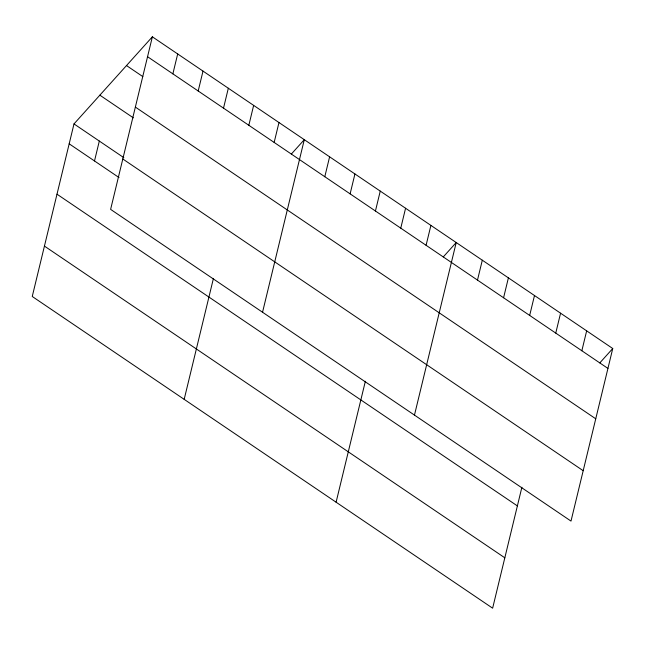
<?xml version="1.0" encoding="UTF-8"?>
<svg xmlns="http://www.w3.org/2000/svg" width="645" height="645" viewBox="0 0 645 645"><rect width="100%" height="100%" fill="white"/><g stroke="black" fill="none" stroke-linecap="round" stroke-linejoin="round"><path stroke-width="0.97" d="M152.365 36.813L110.617 209.375L571.002 521.087L612.75 348.518L152.365 36.813L73.998 123.913L32.25 296.482L492.635 608.187L521.894 487.249M94.501 160.96L99.322 141.062M172.868 73.852L177.689 53.954M198.192 91.001L203.006 71.103M223.517 108.142L228.33 88.244M248.833 125.291L253.646 105.385M184.18 399.344L213.439 278.398M274.157 142.432L278.971 122.534M262.547 312.236L304.295 139.675L291.363 154.05M324.798 176.722L329.611 156.816M350.122 193.863L354.935 173.965M375.438 211.012L380.252 191.105M400.763 228.153L405.576 208.254M336.101 502.205L365.36 381.268M426.087 245.294L430.9 225.395M414.469 415.106L456.217 242.536L443.292 256.912M477.494 280.107L482.307 260.201M503.584 297.764L508.397 277.866M529.674 315.429L534.487 295.531M555.756 333.094L560.569 313.196M581.846 350.759L586.66 330.861M599.818 362.893L612.75 348.518M147.552 56.712L607.937 368.424M126.501 65.556L142.843 76.618M135.361 107.086L595.746 418.799M99.862 95.17L133.346 117.841M73.998 123.913L123.824 157.654M122.808 158.993L583.193 470.705M69.184 143.819L119.011 177.552M56.994 194.193L517.379 505.906M44.441 246.1L504.825 557.812"/></g></svg>
